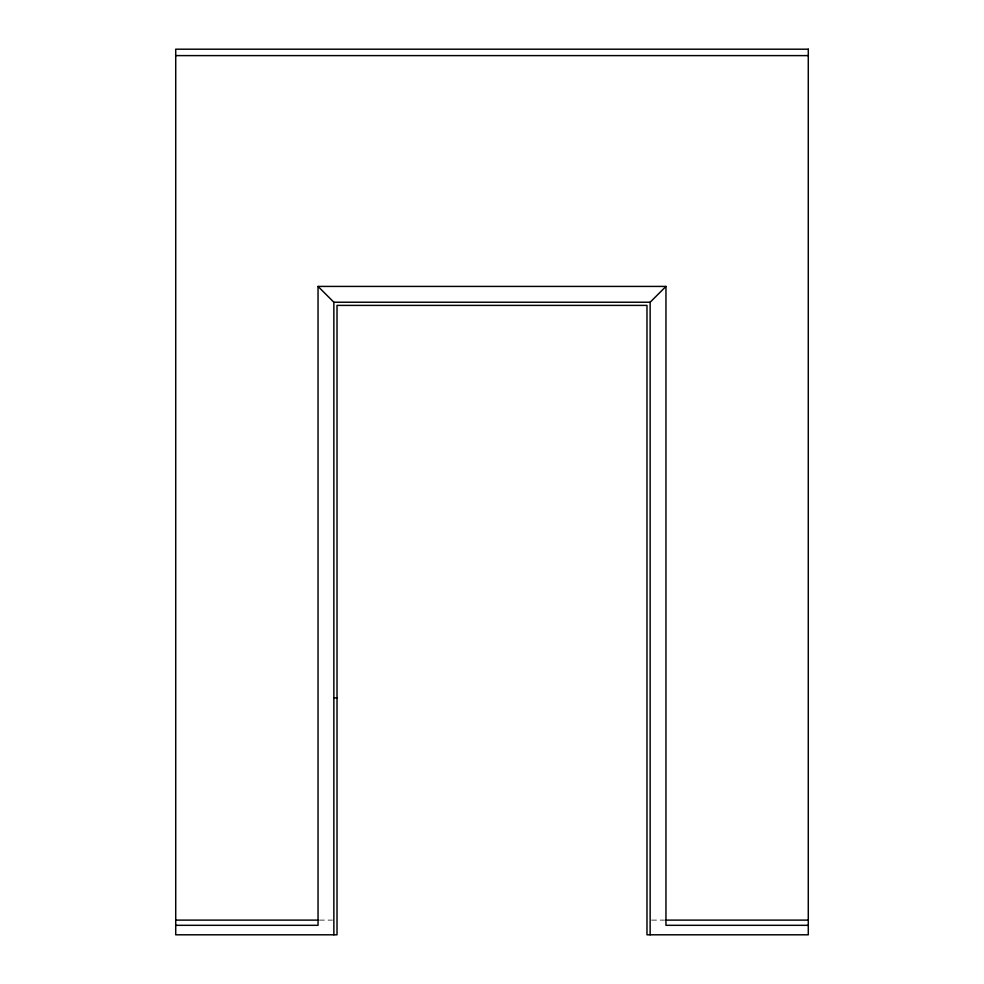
<?xml version="1.0" encoding="UTF-8"?>
<svg xmlns="http://www.w3.org/2000/svg" width="984" height="984" viewBox="0 0 984 984"><rect width="100%" height="100%" fill="white"/><g stroke="black" fill="none" stroke-linecap="round" stroke-linejoin="round"><path stroke-width="0.74" stroke-dasharray="4.92 3.69" d="M319.48 920.114L332.42 920.114M651.58 920.114L664.52 920.114"/><path stroke-width="1.48" d="M650.141 934.8L650.141 302.223L665.959 286.418L318.041 286.418L318.041 925.317L175.718 925.317M175.718 55.608L808.282 55.608M318.041 286.418L333.859 302.223L650.141 302.223M333.859 697.902L337.02 697.902M175.718 920.114L318.041 920.114M665.959 920.114L808.282 920.114M808.282 925.317L665.959 925.317L665.959 286.418M333.859 302.223L333.859 934.8M808.282 49.2L175.718 49.2L175.718 934.8L337.02 934.8L337.02 305.397L646.98 305.397L646.98 934.8L808.282 934.8L808.282 49.2"/></g></svg>
